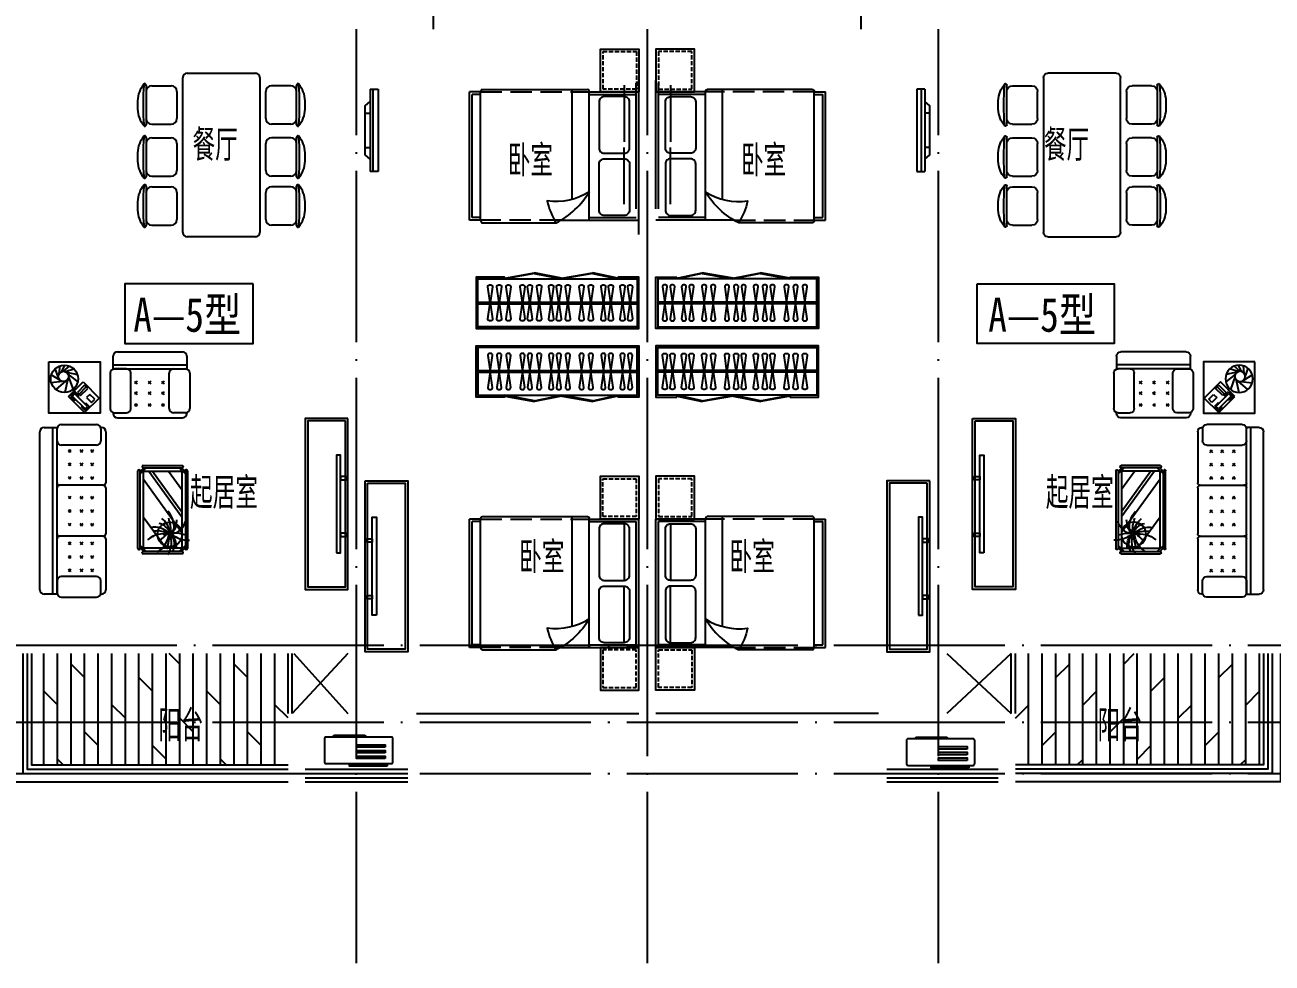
# Model space of a CAD drawing. Extents: x 921942 to 1159542, y -958603 to -790785.
# Drawn here: x 944302 to 958877, y -948128 to -937161 of the extents above; entities that cross this region are included whole.
import ezdxf

# ---------------------------------------------------------------- set-up
doc = ezdxf.new("R2010")
doc.units = 0
doc.header["$LTSCALE"] = 1000
doc.header["$MEASUREMENT"] = 0
doc.linetypes.add('DASH', pattern=[0.35, 0.25, -0.1])
doc.linetypes.add('DOTE', pattern=[2.42, 2, -0.2, 0.02, -0.2])
doc.layers.get('0').update_dxf_attribs({"linetype": 'CONTINUOUS'})
for name, color, linetype in [('BALCONY', 6, 'CONTINUOUS'), ('DOTE', 1, 'DOTE'), ('PUB_TEXT', 7, 'CONTINUOUS'), ('TT', 7, 'CONTINUOUS'), ('厨卫', 8, 'CONTINUOUS'), ('家具', 8, 'CONTINUOUS'), ('平面填充', 250, 'CONTINUOUS'), ('看线', 2, 'CONTINUOUS'), ('空调', 8, 'CONTINUOUS'), ('造型墙', 55, 'CONTINUOUS')]:
    doc.layers.add(name, color=color, linetype=linetype)
doc.styles.add('DIM_FONT', font='SIMPLEX', dxfattribs={"width": 0.7, "bigfont": 'GBCBIG'})
doc.styles.get("Standard").update_dxf_attribs({"font": 'GBENOR', "bigfont": 'GBCBIG'})
doc.styles.add('黑体', font='SIMHEI.TTF', dxfattribs={"width": 0.8})

# ---------------------------------------------------------------- blocks, each defined once
blk = doc.blocks.new('fdgfhghjy')
at = {"layer": '家具'}
for p, q in [((-572, -1297), (-572, 518)), ((-522, 568), (278, 568)), ((328, 518), (328, -1297)), ((-1002, 425), (-1002, -35)), ((-934, 420), (-709, 420)), ((-642, 353), (-642, 38)), ((397, 38), (397, 353)), ((689, 420), (464, 420)), ((757, -35), (757, 425)), ((-1102, 245), (-1102, 146)), ((857, 146), (857, 245)), ((-934, -30), (-709, -30)), ((689, -30), (464, -30)), ((-1002, -183), (-1002, -643)), ((-934, -188), (-709, -188)), ((-642, -255), (-642, -570)), ((397, -570), (397, -255)), ((689, -188), (464, -188)), ((757, -643), (757, -183)), ((-1102, -363), (-1102, -462)), ((857, -462), (857, -363)), ((-934, -638), (-709, -638)), ((689, -638), (464, -638)), ((-1002, -755), (-1002, -1215)), ((-934, -760), (-709, -760)), ((-642, -828), (-642, -1143)), ((397, -1143), (397, -828)), ((689, -760), (464, -760)), ((757, -1215), (757, -755)), ((-1102, -936), (-1102, -1035)), ((857, -1035), (857, -936)), ((-934, -1210), (-709, -1210)), ((689, -1210), (464, -1210)), ((278, -1347), (-522, -1347))]:
    blk.add_line(p, q, dxfattribs=at)
for centre, radius, start, end in [((-786, 235), 316, 139.2735, 178.2349), ((1676, 195), 2713, 174.8023, 185.1977), ((-1018, 435), 10, 67.33, 139.2735), ((-1022, 425), 20, 0, 67.33), ((-522, 518), 50, 90, 180), ((278, 518), 50, 0, 90), ((777, 425), 20, 112.67, 180), ((773, 435), 10, 40.7265, 112.67), ((541, 235), 316, 1.7651, 40.7265), ((-1921, 195), 2713, 354.8023, 5.1977), ((-934, 353), 67.5, 90, 180), ((-709, 353), 67.5, 0, 90), ((464, 353), 67.5, 90, 180), ((689, 353), 67.5, 0, 90), ((-786, 156), 316, 181.7651, 220.7265), ((541, 156), 316, 319.2735, 358.2349), ((-934, 38), 67.5, 180, 270), ((-709, 38), 67.5, 270, 0), ((464, 38), 67.5, 180, 270), ((689, 38), 67.5, 270, 0), ((-1018, -44), 10, 220.7265, 292.67), ((-1022, -35), 20, 292.67, 0), ((777, -35), 20, 180, 247.33), ((773, -44), 10, 247.33, 319.2735), ((-786, -373), 316, 139.2735, 178.2349), ((1676, -413), 2713, 174.8023, 185.1977), ((-1018, -174), 10, 67.33, 139.2735), ((-1022, -183), 20, 0, 67.33), ((-934, -255), 67.5, 90, 180), ((-709, -255), 67.5, 0, 90), ((464, -255), 67.5, 90, 180), ((689, -255), 67.5, 0, 90), ((777, -183), 20, 112.67, 180), ((773, -174), 10, 40.7265, 112.67), ((541, -373), 316, 1.7651, 40.7265), ((-1921, -413), 2713, 354.8023, 5.1977), ((-786, -453), 316, 181.7651, 220.7265), ((-934, -570), 67.5, 180, 270), ((-709, -570), 67.5, 270, 0), ((464, -570), 67.5, 180, 270), ((689, -570), 67.5, 270, 0), ((541, -453), 316, 319.2735, 358.2349), ((-1018, -652), 10, 220.7265, 292.67), ((-1022, -643), 20, 292.67, 0), ((777, -643), 20, 180, 247.33), ((773, -652), 10, 247.33, 319.2735), ((-786, -945), 316, 139.2735, 178.2349), ((1676, -985), 2713, 174.8023, 185.1977), ((-1018, -746), 10, 67.33, 139.2735), ((-1022, -755), 20, 0, 67.33), ((-934, -828), 67.5, 90, 180), ((-709, -828), 67.5, 0, 90), ((464, -828), 67.5, 90, 180), ((689, -828), 67.5, 0, 90), ((777, -755), 20, 112.67, 180), ((773, -746), 10, 40.7265, 112.67), ((541, -945), 316, 1.7651, 40.7265), ((-1921, -985), 2713, 354.8023, 5.1977), ((-786, -1025), 316, 181.7651, 220.7265), ((-934, -1143), 67.5, 180, 270), ((-709, -1143), 67.5, 270, 0), ((464, -1143), 67.5, 180, 270), ((689, -1143), 67.5, 270, 0), ((541, -1025), 316, 319.2735, 358.2349), ((-1018, -1225), 10, 220.7265, 292.67), ((-1022, -1215), 20, 292.67, 0), ((-522, -1297), 50, 180, 270), ((278, -1297), 50, 270, 0), ((777, -1215), 20, 180, 247.33), ((773, -1225), 10, 247.33, 319.2735)]:
    blk.add_arc(centre, radius, start, end, dxfattribs=at)
blk = doc.blocks.new('asfdfgfhfg')
at = {"layer": '家具'}
for p, q in [((-4, 1795), (759, 1795)), ((-54, 1595), (-54, 1745)), ((-54, 1645), (809, 1645)), ((809, 1745), (809, 1592)), ((-87, 1545), (-87, 1134)), ((-54, 1595), (809, 1595)), ((102, 1595), (-37, 1595)), ((152, 1134), (152, 1545)), ((602, 1134), (602, 1545)), ((652, 1595), (792, 1595)), ((842, 1545), (842, 1134)), ((-575, 1274), (-405, 1443)), ((-504, 1326), (-551, 1278)), ((-462, 1283), (-504, 1326)), ((-452, 1283), (-499, 1330)), ((-386, 1406), (-471, 1321)), ((-471, 1321), (-433, 1283)), ((-452, 1302), (-367, 1387)), ((-433, 1283), (-348, 1368)), ((-405, 1443), (-216, 1255)), ((-348, 1368), (-386, 1406)), ((198, 1453), (229, 1423)), ((229, 1453), (198, 1423)), ((198, 1326), (229, 1296)), ((229, 1326), (198, 1296)), ((356, 1453), (386, 1423)), ((386, 1453), (356, 1423)), ((356, 1326), (386, 1296)), ((386, 1326), (356, 1296)), ((514, 1453), (544, 1423)), ((544, 1453), (514, 1423)), ((514, 1326), (544, 1296)), ((544, 1326), (514, 1296)), ((-386, 1085), (-575, 1274)), ((-556, 1274), (-509, 1227)), ((-551, 1278), (-509, 1236)), ((-532, 1278), (-504, 1307)), ((-532, 1278), (-381, 1128)), ((-509, 1236), (-499, 1245)), ((-509, 1227), (-495, 1241)), ((-353, 1156), (-504, 1307)), ((-471, 1274), (-462, 1283)), ((-466, 1269), (-452, 1283)), ((-216, 1255), (-386, 1085)), ((-386, 1189), (-377, 1198)), ((-377, 1198), (-334, 1156)), ((-325, 1297), (-363, 1260)), ((-363, 1260), (-306, 1203)), ((-268, 1241), (-325, 1297)), ((-306, 1203), (-268, 1241)), ((198, 1189), (229, 1159)), ((229, 1189), (198, 1159)), ((386, 1189), (356, 1159)), ((356, 1189), (386, 1159)), ((514, 1189), (544, 1159)), ((544, 1189), (514, 1159)), ((-424, 1151), (-414, 1161)), ((-381, 1109), (-424, 1151)), ((-334, 1156), (-381, 1109)), ((-381, 1128), (-353, 1156)), ((-54, 1084), (-54, 1075)), ((-37, 1084), (102, 1084)), ((-4, 1025), (759, 1025)), ((792, 1084), (652, 1084)), ((809, 1084), (809, 1075)), ((-859, 912), (-706, 912)), ((-759, -1038), (-759, 912)), ((-709, -1038), (-709, 912)), ((-709, 755), (-709, 896)), ((-659, 946), (-247, 946)), ((-197, 912), (-189, 912)), ((-197, 896), (-197, 755)), ((-909, -988), (-909, 862)), ((-139, 862), (-139, 264)), ((-247, 705), (-659, 705)), ((-546, 651), (-576, 620)), ((-546, 620), (-576, 651)), ((-409, 651), (-439, 620)), ((-409, 620), (-439, 651)), ((-282, 651), (-312, 620)), ((-282, 620), (-312, 651)), ((-546, 463), (-576, 493)), ((-546, 493), (-576, 463)), ((-409, 493), (-439, 463)), ((-409, 463), (-439, 493)), ((-282, 493), (-312, 463)), ((-282, 463), (-312, 493)), ((261, 368), (333, 440)), ((261, 396), (305, 440)), ((287, 455), (287, 450)), ((297, 465), (756, 465)), ((297, 440), (756, 440)), ((791, 368), (719, 440)), ((791, 396), (747, 440)), ((766, 455), (766, 450)), ((-546, 335), (-576, 305)), ((-546, 305), (-576, 335)), ((-409, 335), (-439, 305)), ((-409, 305), (-439, 335)), ((-282, 335), (-312, 305)), ((-282, 305), (-312, 335)), ((236, -505), (236, 404)), ((246, 414), (251, 414)), ((261, -505), (261, 404)), ((301, 305), (751, -315)), ((364, 400), (751, -134)), ((407, 400), (751, -75)), ((595, 400), (751, 185)), ((791, 404), (791, -505)), ((806, 414), (801, 414)), ((816, 404), (816, -505)), ((-169, 235), (-679, 235)), ((-139, 206), (-139, -332)), ((-546, 75), (-576, 105)), ((-546, 105), (-576, 75)), ((-409, 75), (-439, 105)), ((-409, 105), (-439, 75)), ((-282, 75), (-312, 105)), ((-282, 105), (-312, 75)), ((-546, -52), (-576, -82)), ((-546, -82), (-576, -52)), ((-409, -82), (-439, -52)), ((-409, -52), (-439, -82)), ((-282, -82), (-312, -52)), ((-282, -52), (-312, -82)), ((301, -138), (565, -500)), ((-546, -240), (-576, -210)), ((-546, -210), (-576, -240)), ((-409, -240), (-439, -210)), ((-409, -210), (-439, -240)), ((-282, -240), (-312, -210)), ((-282, -210), (-312, -240)), ((-169, -361), (-679, -361)), ((-546, -431), (-576, -461)), ((-546, -461), (-576, -431)), ((-409, -431), (-439, -461)), ((-409, -461), (-439, -431)), ((-282, -431), (-312, -461)), ((-282, -461), (-312, -431)), ((-139, -390), (-139, -988)), ((246, -515), (251, -515)), ((261, -468), (333, -540)), ((261, -496), (305, -540)), ((287, -555), (287, -550)), ((756, -540), (297, -540)), ((756, -565), (297, -565)), ((791, -468), (719, -540)), ((791, -496), (747, -540)), ((766, -555), (766, -550)), ((806, -515), (801, -515)), ((-546, -619), (-576, -588)), ((-546, -588), (-576, -619)), ((-409, -588), (-439, -619)), ((-409, -619), (-439, -588)), ((-282, -588), (-312, -619)), ((-282, -619), (-312, -588)), ((-247, -831), (-659, -831)), ((-546, -746), (-576, -776)), ((-546, -776), (-576, -746)), ((-409, -746), (-439, -776)), ((-409, -776), (-439, -746)), ((-282, -746), (-312, -776)), ((-282, -776), (-312, -746)), ((-709, -881), (-709, -1021)), ((-197, -1021), (-197, -881)), ((-709, -1038), (-859, -1038)), ((-659, -1071), (-247, -1071)), ((-197, -1038), (-189, -1038))]:
    blk.add_line(p, q, dxfattribs=at)
at = {"layer": '家具', "color": 6}
for p, q in [((-683, 1543), (-673, 1632)), ((-651, 1566), (-616, 1640)), ((-632, 1568), (-564, 1629)), ((-677, 1466), (-777, 1525)), ((-694, 1502), (-729, 1600)), ((-583, 1478), (-618, 1320)), ((-611, 1564), (-511, 1595)), ((-598, 1556), (-471, 1530)), ((-581, 1533), (-467, 1445)), ((-575, 1501), (-521, 1357)), ((-649, 1450), (-776, 1433)), ((-609, 1454), (-722, 1355))]:
    blk.add_line(p, q, dxfattribs=at)
at = {"layer": '家具'}
for points in [[(-805, 1679), (-205, 1679), (-205, 1079), (-805, 1079)], [(301, 400), (751, 400), (751, -500), (301, -500)]]:
    blk.add_lwpolyline(points, close=True, dxfattribs=at)
at = {"layer": '家具', "color": 3, "const_width": 12}
for points in [[(484, -251, 1), (484, -263, 1)], [(540, -295, 1), (540, -307, 1)], [(547, -221, 1), (547, -233, 1)], [(643, -155, 1), (643, -167, 1)], [(649, -284, 1), (649, -296, 1)], [(672, -257, 1), (672, -269, 1)], [(415, -356, 1), (415, -368, 1)], [(540, -336, 1), (540, -348, 1)], [(597, -328, 1), (597, -340, 1)], [(606, -309, 1), (606, -321, 1)], [(610, -339, 1), (610, -351, 1)], [(616, -325, 1), (616, -337, 1)], [(629, -320, 1), (629, -332, 1)], [(686, -441, 1), (686, -453, 1)], [(550, -449, 1), (550, -461, 1)], [(613, -518, 1), (613, -530, 1)]]:
    blk.add_lwpolyline(points, format="xyb", close=True, dxfattribs=at)
at = {"layer": '家具', "color": 6}
for centre, radius in [((-623, 1480), 160), ((-634, 1508), 60)]:
    blk.add_circle(centre, radius, dxfattribs=at)
at = {"layer": '家具'}
blk.add_circle((609, -339), 144, dxfattribs=at)
for centre, radius, start, end in [((-4, 1745), 50, 90, 180), ((759, 1745), 50, 0, 90), ((-37, 1545), 50, 90, 180), ((102, 1545), 50, 0, 90), ((652, 1545), 50, 90, 180), ((792, 1545), 50, 0, 90), ((-37, 1134), 50, 180, 270), ((-4, 1075), 50, 180, 270), ((102, 1134), 50, 270, 0), ((652, 1134), 50, 180, 270), ((759, 1075), 50, 270, 0), ((792, 1134), 50, 270, 0), ((-859, 862), 50, 90, 180), ((-659, 896), 50, 90, 180), ((-247, 896), 50, 0, 90), ((-189, 862), 50, 0, 90), ((-659, 755), 50, 180, 270), ((-247, 755), 50, 270, 0), ((297, 455), 10, 90, 180), ((297, 450), 10, 180, 270), ((756, 455), 10, 0, 90), ((756, 450), 10, 270, 0), ((246, 404), 10, 90, 180), ((251, 404), 10, 0, 90), ((801, 404), 10, 90, 180), ((806, 404), 10, 0, 90), ((-679, 265), 30, 180, 270), ((-679, 205), 30, 90, 180), ((-169, 265), 30, 270, 0), ((-169, 205), 30, 0, 90), ((-679, -331), 30, 180, 270), ((-679, -391), 30, 90, 180), ((-169, -331), 30, 270, 0), ((-169, -391), 30, 0, 90), ((246, -505), 10, 180, 270), ((251, -505), 10, 270, 0), ((297, -550), 10, 90, 180), ((297, -555), 10, 180, 270), ((756, -550), 10, 0, 90), ((756, -555), 10, 270, 0), ((801, -505), 10, 180, 270), ((806, -505), 10, 270, 0), ((-659, -881), 50, 90, 180), ((-247, -881), 50, 0, 90), ((-859, -988), 50, 180, 270), ((-189, -988), 50, 270, 0), ((-659, -1021), 50, 180, 270), ((-247, -1021), 50, 270, 0)]:
    blk.add_arc(centre, radius, start, end, dxfattribs=at)
at = {"layer": '家具', "color": 3}
for centre, radius, start, end in [((366, -260), 293, 348.5516, 40.9815), ((424, -513), 260, 44.4861, 99.3762), ((439, -395), 190, 24.0956, 76.2953), ((329, -375), 291, 13.0452, 49.7766), ((121, -311), 502, 358.3286, 18.729), ((565, -207), 126, 298.8901, 348.4579), ((435, -141), 259, 318.7581, 353.8624), ((606, -140), 193, 276.9904, 348.0284), ((550, -656), 325, 81.2496, 128.2333), ((461, -645), 346, 65.0888, 95.9637), ((315, -300), 287, 301.315, 352.1378), ((-633, 982), 1790, 309.0488, 312.6799), ((-32, -299), 642, 340.5249, 357.8244), ((395, -436), 234, 323.3231, 25.7633), ((1027, 363), 810, 238.9873, 250.361), ((496, -453), 169, 332.9909, 45.9102), ((453, -480), 233, 355.8741, 36.9558), ((648, -813), 490, 73.8561, 89.1105), ((816, -188), 219, 252.9456, 276.4814)]:
    blk.add_arc(centre, radius, start, end, dxfattribs=at)
at = {"layer": '家具', "style": 'DIM_FONT', "width": 0.8, "flags": 9}
for tag, p, rotation in [('YSIZE', (377, 1795), 180), ('XSIZE', (377, 1795), 180), ('YSIZE', (-909, -63), 270), ('XSIZE', (-909, -63), 270)]:
    blk.add_attdef(tag, p, '', height=0.5, rotation=rotation, dxfattribs=at)
blk = doc.blocks.new('A$C2FB07499')
at = {"layer": '家具', "ltscale": 0.5}
blk.add_lwpolyline([(500, 0), (0, 0), (0, 2000), (500, 2000)], close=True, dxfattribs=at)
at = {"layer": '家具', "color": 251, "ltscale": 40}
for points in [[(470, 30), (30, 30), (30, 1970), (470, 1970)], [(368, 1572), (415, 1572), (415, 428), (368, 428)], [(415, 1381), (480, 1381), (480, 1343), (415, 1343)], [(415, 717), (480, 717), (480, 679), (415, 679)]]:
    blk.add_lwpolyline(points, close=True, dxfattribs=at)
blk = doc.blocks.new('dgfgf')
at = {"layer": '家具'}
blk.add_lwpolyline([(7597, -62676), (7147, -62676), (7147, -63176), (7597, -63176), (7597, -62676), (7517, -62676)], dxfattribs=at)
at = {"layer": '家具', "color": 251, "linetype": 'DASH', "ltscale": 0.2}
blk.add_lwpolyline([(7567, -62706), (7177, -62706), (7177, -63146), (7567, -63146)], close=True, dxfattribs=at)
blk = doc.blocks.new('A$C72813290')
at = {"layer": '家具'}
for p, q in [((579, 2000), (0, 2000)), ((0, 500), (0, 2000)), ((30, 530), (30, 1970)), ((579, 1970), (30, 1970)), ((170, 1945), (170, 1283)), ((579, 500), (579, 2010)), ((1830, 2030), (599, 2030)), ((779, 753), (779, 2030)), ((1850, 500), (1850, 2000)), ((1850, 2000), (1980, 2000)), ((1850, 1970), (1950, 1970)), ((1950, 530), (1950, 1970)), ((1980, 500), (1980, 2000)), ((170, 555), (170, 1217)), ((912, 500), (0, 500)), ((579, 530), (30, 530)), ((1830, 470), (967, 470)), ((1850, 530), (1950, 530)), ((1850, 500), (1980, 500))]:
    blk.add_line(p, q, dxfattribs=at)
at = {"layer": '家具', "linetype": 'DASH'}
for p, q in [((1850, 2000), (579, 2000)), ((912, 500), (1850, 500))]:
    blk.add_line(p, q, dxfattribs=at)
at = {"layer": '家具'}
for points in [[(170, 1945), (405, 1945, -0.414214), (465, 1885), (465, 1343, -0.414214), (405, 1283), (170, 1283, -0.414214), (110, 1343), (110, 1885, -0.414214)], [(170, 555), (405, 555, 0.414214), (465, 615), (465, 1157, 0.414214), (405, 1217), (170, 1217, 0.414214), (110, 1157), (110, 615, 0.414214)]]:
    blk.add_lwpolyline(points, format="xyb", close=True, dxfattribs=at)
blk.add_lwpolyline([(579, 833, 0.180302), (1071, 725, -0.088637), (967, 470, 28871.271551)], format="xyb", dxfattribs=at)
for centre, radius, start, end in [((599, 2010), 20, 90, 180), ((1819, 2001), 30.7, 357.6884, 69.6917), ((1392, 1313), 944, 210.6075, 243.2773), ((1819, 499), 30.7, 290.3566, 2.3152)]:
    blk.add_arc(centre, radius, start, end, dxfattribs=at)
blk.add_blockref('dgfgf', (-7147, 65176), dxfattribs=at)
at = {"layer": '家具', "xscale": -1, "rotation": 180}
blk.add_blockref('dgfgf', (-7147, -62676), dxfattribs=at)
blk = doc.blocks.new('aswefrsdtfgdgh')
for p, q in [((-152, 480), (-152, -480)), ((-58, 480), (-152, 480)), ((-58, 480), (-58, -480)), ((0, -199), (0, 199)), ((-152, -480), (-58, -480))]:
    blk.add_line(p, q)
at = {"color": 9}
for p, q in [((-96, -480), (-96, 480)), ((0, 199), (-58, 199)), ((0, -199), (-58, -199))]:
    blk.add_line(p, q, dxfattribs=at)
blk.add_lwpolyline([(-58, 339), (-58, -339), (0, -287), (0, 287)], close=True)
blk = doc.blocks.new('c001')
at = {"layer": '家具'}
for p, q in [((772222, -862959), (772222, -861459)), ((772352, -861459), (772222, -861459)), ((772352, -861489), (772252, -861489)), ((772252, -862929), (772252, -861489)), ((772352, -862959), (772352, -861459)), ((772372, -861429), (773603, -861429)), ((773423, -862706), (773423, -861429)), ((773623, -862959), (773623, -861449)), ((773623, -861459), (774202, -861459)), ((773623, -861489), (774172, -861489)), ((772352, -862959), (772222, -862959)), ((772352, -862929), (772252, -862929)), ((773290, -862959), (774202, -862959)), ((773623, -862929), (774172, -862929)), ((772372, -862989), (773235, -862989))]:
    blk.add_line(p, q, dxfattribs=at)
at = {"layer": '家具', "linetype": 'DASH'}
for p, q in [((772352, -861459), (773623, -861459)), ((773290, -862959), (772352, -862959))]:
    blk.add_line(p, q, dxfattribs=at)
at = {"layer": '家具'}
for points in [[(774032, -861514), (773797, -861514, 0.414214), (773737, -861574), (773737, -862116, 0.414214), (773797, -862176), (774032, -862176, 0.414214), (774092, -862116), (774092, -861574, 0.414214)], [(774032, -862903), (773797, -862903, -0.414214), (773737, -862843), (773737, -862301, -0.414214), (773797, -862241), (774032, -862241, -0.414214), (774092, -862301), (774092, -862843, -0.414214)]]:
    blk.add_lwpolyline(points, format="xyb", close=True, dxfattribs=at)
blk.add_lwpolyline([(773623, -862626, -0.180302), (773131, -862734, 0.088637), (773235, -862988, -28871.271551)], format="xyb", dxfattribs=at)
for centre, radius, start, end in [((772383, -861457), 30.7, 110.3083, 182.3116), ((773603, -861449), 20, 0, 90), ((772811, -862145), 944, 296.7227, 329.3925), ((772383, -862960), 30.7, 177.6848, 249.6434)]:
    blk.add_arc(centre, radius, start, end, dxfattribs=at)
at = {"layer": '家具', "extrusion": (0, 0, -1), "zscale": -1}
blk.add_blockref('dgfgf', (-781350, -798282), dxfattribs=at)
blk = doc.blocks.new('空调机')
at = {"layer": '空调', "color": 8}
for p, q in [((2416486, -275315), (2416486, -275325)), ((2416849, -275305), (2416496, -275305)), ((2416859, -275325), (2416859, -275315))]:
    blk.add_line(p, q, dxfattribs=at)
blk.add_lwpolyline([(2416186, -275325), (2416946, -275325, -0.414214), (2416966, -275345), (2416966, -275615, -0.414214), (2416946, -275635), (2416186, -275635, -0.414214), (2416166, -275615), (2416166, -275345, -0.414214)], format="xyb", close=True, dxfattribs=at)
for points in [[(2416256, -275445), (2416592, -275445), (2416592, -275416), (2416256, -275416)], [(2416256, -275511), (2416592, -275511), (2416592, -275482), (2416256, -275482)], [(2416256, -275577), (2416592, -275577), (2416592, -275548), (2416256, -275548)], [(2416235, -275664), (2416675, -275664), (2416675, -275649), (2416235, -275649)]]:
    blk.add_lwpolyline(points, close=True, dxfattribs=at)
for centre, start, end in [((2416496, -275315), 90, 180), ((2416849, -275315), 0, 90)]:
    blk.add_arc(centre, 10, start, end, dxfattribs=at)

msp = doc.modelspace()

# ---------------------------------------------------------------- hatches: boundary and pattern name
at = {"layer": '平面填充'}
h = msp.add_hatch(dxfattribs=at)
h.set_pattern_fill('DOLMIT', color=256, scale=200, angle=90, style=0)
h.set_pattern_definition([(90, (289051.13, -425366.4), (-158.748412, 1e-14), []), (135, (289051.13, -425366.4), (-317.4966, -317.4966), [224.50425, -449.008])])
h.paths.add_polyline_path([(947377, -945211), (947377, -944511), (944377, -944511), (944377, -945211)])
h.paths.add_polyline_path([(947377, -945811), (947377, -945211), (944377, -945211), (944377, -945811)])
h = msp.add_hatch(dxfattribs=at)
h.set_pattern_fill('DOLMIT', color=256, scale=200, angle=90, style=0)
h.set_pattern_definition([(90, (1614203.22, -425366.4), (158.748412, 3e-10), []), (45, (1614203.2, -425366.4), (317.4966, -317.4966), [224.50425, -449.008])])
h.paths.add_polyline_path([(955877, -945211), (955877, -945811), (958877, -945811), (958877, -945211)])
h.paths.add_polyline_path([(955877, -944511), (955877, -945211), (958877, -945211), (958877, -944511)])

# ---------------------------------------------------------------- linework, layer by layer
at = {"layer": 'BALCONY', "color": 8}
for p, q in [((947577, -945861), (948777, -945861)), ((954377, -945861), (955677, -945861)), ((947577, -946011), (948777, -946011)), ((954377, -946011), (955677, -946011))]:
    msp.add_line(p, q, dxfattribs=at)
at = {"layer": 'BALCONY'}
for p, q in [((947577, -945911), (948777, -945911)), ((954377, -945911), (955677, -945911)), ((947577, -945961), (948777, -945961)), ((954377, -945961), (955677, -945961))]:
    msp.add_line(p, q, dxfattribs=at)
at = {"layer": 'BALCONY', "color": 8}
for points in [[(944177, -944511), (944177, -946011), (947377, -946011)], [(944377, -944511), (944377, -945811), (947377, -945811)], [(958777, -944511), (958777, -945811), (955877, -945811)], [(958977, -944511), (958977, -946011), (955877, -946011)]]:
    msp.add_lwpolyline(points, dxfattribs=at)
at = {"layer": 'BALCONY'}
for points in [[(944277, -944511), (944277, -945911), (947377, -945911)], [(944327, -944511), (944327, -945861), (947377, -945861)], [(958827, -944511), (958827, -945861), (955877, -945861)], [(958877, -944511), (958877, -945911), (955877, -945911)]]:
    msp.add_lwpolyline(points, dxfattribs=at)
at = {"layer": 'DOTE', "linetype": 'DOTE'}
for p, q in [((949077, -937211), (949077, -924370)), ((954077, -937211), (954077, -924370)), ((948177, -948128), (948177, -937211)), ((951577, -948128), (951577, -937211)), ((954977, -948128), (954977, -937211)), ((931976, -944411), (971093, -944411)), ((931976, -945311), (971093, -945311)), ((931976, -945911), (971093, -945911))]:
    msp.add_line(p, q, dxfattribs=at)
at = {"layer": 'PUB_TEXT'}
for points in [[(946971, -940187), (945471, -940187), (945471, -940887), (946971, -940887)], [(955430, -940187), (957030, -940187), (957030, -940887), (955430, -940887)]]:
    msp.add_lwpolyline(points, close=True, dxfattribs=at)
at = {"layer": '家具'}
for p, q in [((951307, -937866), (951307, -938528)), ((951447, -939311), (951447, -937841)), ((951477, -939611), (951477, -937811)), ((951677, -939311), (951677, -937811)), ((951707, -939311), (951707, -937841)), ((951847, -937866), (951847, -938528)), ((951307, -939255), (951307, -938594)), ((951847, -939255), (951847, -938594)), ((951232, -940131), (951232, -940111)), ((951922, -940131), (951922, -940111)), ((951232, -941491), (951232, -941511)), ((951922, -941491), (951922, -941511)), ((947377, -945211), (947377, -944511)), ((947427, -945211), (947427, -944511)), ((948077, -944511), (947427, -945211)), ((947445, -944511), (948077, -945211)), ((955827, -944511), (955077, -945211)), ((955077, -944511), (955827, -945211)), ((955827, -945211), (955827, -944511)), ((955877, -945211), (955877, -944511))]:
    msp.add_line(p, q, dxfattribs=at)
at = {"layer": '家具', "color": 8}
for p, q in [((949597, -940400), (951457, -940401)), ((949597, -940420), (951457, -940421)), ((953557, -940400), (951697, -940401)), ((953557, -940420), (951697, -940421)), ((949597, -941201), (951457, -941201)), ((949597, -941221), (951457, -941221)), ((953557, -941201), (951697, -941201)), ((953557, -941221), (951697, -941221))]:
    msp.add_line(p, q, dxfattribs=at)
at = {"layer": '家具'}
for points in [[(949910, -940121), (950257, -940058), (950259, -940067), (949912, -940130)], [(950574, -940121), (950257, -940058), (950255, -940067), (950572, -940130)], [(950576, -940121), (950938, -940058), (950940, -940068), (950578, -940131)], [(951232, -940121), (950938, -940058), (950936, -940068), (951230, -940131)], [(951922, -940121), (952217, -940058), (952218, -940068), (951924, -940131)], [(952578, -940121), (952217, -940058), (952215, -940068), (952577, -940131)], [(952580, -940121), (952897, -940058), (952899, -940067), (952582, -940130)], [(953244, -940121), (952897, -940058), (952895, -940067), (953243, -940130)], [(949910, -941501), (950257, -941564), (950259, -941554), (949912, -941491)], [(950574, -941501), (950257, -941564), (950255, -941554), (950572, -941491)], [(950576, -941501), (950938, -941564), (950940, -941554), (950578, -941491)], [(951232, -941501), (950938, -941564), (950936, -941554), (951230, -941491)], [(951922, -941501), (952217, -941564), (952218, -941554), (951924, -941491)], [(952578, -941501), (952217, -941564), (952215, -941554), (952577, -941491)], [(952580, -941501), (952897, -941564), (952899, -941554), (952582, -941491)], [(953244, -941501), (952897, -941564), (952895, -941554), (953243, -941491)]]:
    msp.add_lwpolyline(points, close=True, dxfattribs=at)
for points in [[(949908, -940130), (949908, -940110), (949577, -940110), (949577, -940710), (951477, -940711), (951477, -940111), (951232, -940111)], [(949909, -940130), (951232, -940131), (951457, -940131), (951457, -940691), (949597, -940690), (949597, -940130), (949909, -940130)], [(953246, -940130), (953246, -940110), (953577, -940110), (953577, -940710), (951677, -940711), (951677, -940111), (951922, -940111)], [(953245, -940130), (951922, -940131), (951697, -940131), (951697, -940691), (953557, -940690), (953557, -940130), (953245, -940130)], [(949908, -941491), (949908, -941511), (949577, -941511), (949577, -940911), (951477, -940911), (951477, -941511), (951232, -941511)], [(949909, -941491), (951232, -941491), (951457, -941491), (951457, -940931), (949597, -940931), (949597, -941491), (949909, -941491)], [(953246, -941491), (953246, -941511), (953577, -941511), (953577, -940911), (951677, -940911), (951677, -941511), (951922, -941511)], [(953245, -941491), (951922, -941491), (951697, -941491), (951697, -940931), (953557, -940931), (953557, -941491), (953245, -941491)]]:
    msp.add_lwpolyline(points, dxfattribs=at)
at = {"layer": '家具', "color": 8}
for points in [[(949712, -940597), (949739, -940410), (949712, -940224, -0.459921), (949731, -940200), (949746, -940200, -0.459921), (949766, -940224), (949739, -940410), (949766, -940597, -0.459921), (949746, -940620), (949731, -940620, -0.459921)], [(949818, -940597), (949845, -940410), (949818, -940224, -0.459921), (949838, -940200), (949853, -940200, -0.459921), (949872, -940224), (949845, -940410), (949872, -940597, -0.459921), (949853, -940620), (949838, -940620, -0.459921)], [(949925, -940597), (949952, -940410), (949925, -940224, -0.459921), (949945, -940200), (949959, -940200, -0.459921), (949979, -940224), (949952, -940410), (949979, -940597, -0.459921), (949959, -940620), (949945, -940620, -0.459921)], [(950089, -940597), (950116, -940410), (950089, -940224, -0.459921), (950109, -940200), (950123, -940200, -0.459921), (950143, -940224), (950116, -940410), (950143, -940597, -0.459921), (950123, -940620), (950109, -940620, -0.459921)], [(950177, -940597), (950204, -940410), (950177, -940224, -0.459921), (950197, -940200), (950212, -940200, -0.459921), (950231, -940224), (950204, -940410), (950231, -940597, -0.459921), (950212, -940620), (950197, -940620, -0.459921)], [(950284, -940597), (950311, -940410), (950284, -940224, -0.459921), (950304, -940200), (950318, -940200, -0.459921), (950338, -940224), (950311, -940410), (950338, -940597, -0.459921), (950318, -940620), (950304, -940620, -0.459921)], [(950426, -940597), (950453, -940410), (950426, -940224, -0.459921), (950446, -940200), (950460, -940200, -0.459921), (950480, -940224), (950453, -940410), (950480, -940597, -0.459921), (950460, -940620), (950446, -940620, -0.459921)], [(950514, -940597), (950541, -940410), (950514, -940224, -0.459921), (950534, -940200), (950548, -940200, -0.459921), (950568, -940224), (950541, -940410), (950568, -940597, -0.459921), (950548, -940620), (950534, -940620, -0.459921)], [(950621, -940597), (950648, -940410), (950621, -940224, -0.459921), (950641, -940200), (950655, -940200, -0.459921), (950675, -940224), (950648, -940410), (950675, -940597, -0.459921), (950655, -940620), (950641, -940620, -0.459921)], [(950781, -940597), (950808, -940410), (950781, -940224, -0.459921), (950801, -940200), (950815, -940200, -0.459921), (950835, -940224), (950808, -940410), (950835, -940597, -0.459921), (950815, -940620), (950801, -940620, -0.459921)], [(950888, -940597), (950915, -940410), (950888, -940224, -0.459921), (950908, -940200), (950922, -940200, -0.459921), (950942, -940224), (950915, -940410), (950942, -940597, -0.459921), (950922, -940620), (950908, -940620, -0.459921)], [(951035, -940597), (951062, -940410), (951035, -940224, -0.459921), (951055, -940200), (951069, -940200, -0.459921), (951089, -940224), (951062, -940410), (951089, -940597, -0.459921), (951069, -940620), (951055, -940620, -0.459921)], [(951123, -940597), (951150, -940410), (951123, -940224, -0.459921), (951143, -940200), (951157, -940200, -0.459921), (951177, -940224), (951150, -940410), (951177, -940597, -0.459921), (951157, -940620), (951143, -940620, -0.459921)], [(951258, -940597), (951285, -940410), (951258, -940224, -0.459921), (951278, -940200), (951292, -940200, -0.459921), (951312, -940224), (951285, -940410), (951312, -940597, -0.459921), (951292, -940620), (951278, -940620, -0.459921)], [(951347, -940597), (951374, -940410), (951347, -940224, -0.459921), (951367, -940200), (951381, -940200, -0.459921), (951401, -940224), (951374, -940410), (951401, -940597, -0.459921), (951381, -940620), (951367, -940620, -0.459921)], [(951808, -940597), (951781, -940410), (951808, -940224, 0.459921), (951788, -940200), (951773, -940200, 0.459921), (951754, -940224), (951781, -940410), (951754, -940597, 0.459921), (951773, -940620), (951788, -940620, 0.459921)], [(951896, -940597), (951869, -940410), (951896, -940224, 0.459921), (951876, -940200), (951862, -940200, 0.459921), (951842, -940224), (951869, -940410), (951842, -940597, 0.459921), (951862, -940620), (951876, -940620, 0.459921)], [(952031, -940597), (952004, -940410), (952031, -940224, 0.459921), (952011, -940200), (951997, -940200, 0.459921), (951977, -940224), (952004, -940410), (951977, -940597, 0.459921), (951997, -940620), (952011, -940620, 0.459921)], [(952120, -940597), (952093, -940410), (952120, -940224, 0.459921), (952100, -940200), (952086, -940200, 0.459921), (952066, -940224), (952093, -940410), (952066, -940597, 0.459921), (952086, -940620), (952100, -940620, 0.459921)], [(952267, -940597), (952240, -940410), (952267, -940224, 0.459921), (952247, -940200), (952233, -940200, 0.459921), (952213, -940224), (952240, -940410), (952213, -940597, 0.459921), (952233, -940620), (952247, -940620, 0.459921)], [(952373, -940597), (952346, -940410), (952373, -940224, 0.459921), (952354, -940200), (952339, -940200, 0.459921), (952319, -940224), (952346, -940410), (952319, -940597, 0.459921), (952339, -940620), (952354, -940620, 0.459921)], [(952533, -940597), (952506, -940410), (952533, -940224, 0.459921), (952514, -940200), (952499, -940200, 0.459921), (952480, -940224), (952506, -940410), (952480, -940597, 0.459921), (952499, -940620), (952514, -940620, 0.459921)], [(952640, -940597), (952613, -940410), (952640, -940224, 0.459921), (952620, -940200), (952606, -940200, 0.459921), (952586, -940224), (952613, -940410), (952586, -940597, 0.459921), (952606, -940620), (952620, -940620, 0.459921)], [(952729, -940597), (952702, -940410), (952729, -940224, 0.459921), (952709, -940200), (952694, -940200, 0.459921), (952675, -940224), (952702, -940410), (952675, -940597, 0.459921), (952694, -940620), (952709, -940620, 0.459921)], [(952870, -940597), (952843, -940410), (952870, -940224, 0.459921), (952850, -940200), (952836, -940200, 0.459921), (952816, -940224), (952843, -940410), (952816, -940597, 0.459921), (952836, -940620), (952850, -940620, 0.459921)], [(952977, -940597), (952950, -940410), (952977, -940224, 0.459921), (952957, -940200), (952943, -940200, 0.459921), (952923, -940224), (952950, -940410), (952923, -940597, 0.459921), (952943, -940620), (952957, -940620, 0.459921)], [(953065, -940597), (953038, -940410), (953065, -940224, 0.459921), (953046, -940200), (953031, -940200, 0.459921), (953012, -940224), (953038, -940410), (953012, -940597, 0.459921), (953031, -940620), (953046, -940620, 0.459921)], [(953229, -940597), (953202, -940410), (953229, -940224, 0.459921), (953209, -940200), (953195, -940200, 0.459921), (953175, -940224), (953202, -940410), (953175, -940597, 0.459921), (953195, -940620), (953209, -940620, 0.459921)], [(953336, -940597), (953309, -940410), (953336, -940224, 0.459921), (953316, -940200), (953302, -940200, 0.459921), (953282, -940224), (953309, -940410), (953282, -940597, 0.459921), (953302, -940620), (953316, -940620, 0.459921)], [(953443, -940597), (953416, -940410), (953443, -940224, 0.459921), (953423, -940200), (953409, -940200, 0.459921), (953389, -940224), (953416, -940410), (953389, -940597, 0.459921), (953409, -940620), (953423, -940620, 0.459921)], [(949712, -941024), (949739, -941211), (949712, -941398, 0.459921), (949731, -941421), (949746, -941421, 0.459921), (949766, -941398), (949739, -941211), (949766, -941024, 0.459921), (949746, -941001), (949731, -941001, 0.459921)], [(949818, -941024), (949845, -941211), (949818, -941398, 0.459921), (949838, -941421), (949853, -941421, 0.459921), (949872, -941398), (949845, -941211), (949872, -941024, 0.459921), (949853, -941001), (949838, -941001, 0.459921)], [(949925, -941024), (949952, -941211), (949925, -941398, 0.459921), (949945, -941421), (949959, -941421, 0.459921), (949979, -941398), (949952, -941211), (949979, -941024, 0.459921), (949959, -941001), (949945, -941001, 0.459921)], [(950089, -941024), (950116, -941211), (950089, -941398, 0.459921), (950109, -941421), (950123, -941421, 0.459921), (950143, -941398), (950116, -941211), (950143, -941024, 0.459921), (950123, -941001), (950109, -941001, 0.459921)], [(950177, -941024), (950204, -941211), (950177, -941398, 0.459921), (950197, -941421), (950212, -941421, 0.459921), (950231, -941398), (950204, -941211), (950231, -941024, 0.459921), (950212, -941001), (950197, -941001, 0.459921)], [(950284, -941024), (950311, -941211), (950284, -941398, 0.459921), (950304, -941421), (950318, -941421, 0.459921), (950338, -941398), (950311, -941211), (950338, -941024, 0.459921), (950318, -941001), (950304, -941001, 0.459921)], [(950426, -941024), (950453, -941211), (950426, -941398, 0.459921), (950446, -941421), (950460, -941421, 0.459921), (950480, -941398), (950453, -941211), (950480, -941024, 0.459921), (950460, -941001), (950446, -941001, 0.459921)], [(950514, -941024), (950541, -941211), (950514, -941398, 0.459921), (950534, -941421), (950548, -941421, 0.459921), (950568, -941398), (950541, -941211), (950568, -941024, 0.459921), (950548, -941001), (950534, -941001, 0.459921)], [(950621, -941024), (950648, -941211), (950621, -941398, 0.459921), (950641, -941421), (950655, -941421, 0.459921), (950675, -941398), (950648, -941211), (950675, -941024, 0.459921), (950655, -941001), (950641, -941001, 0.459921)], [(950781, -941024), (950808, -941211), (950781, -941398, 0.459921), (950801, -941421), (950815, -941421, 0.459921), (950835, -941398), (950808, -941211), (950835, -941024, 0.459921), (950815, -941001), (950801, -941001, 0.459921)], [(950888, -941024), (950915, -941211), (950888, -941398, 0.459921), (950908, -941421), (950922, -941421, 0.459921), (950942, -941398), (950915, -941211), (950942, -941024, 0.459921), (950922, -941001), (950908, -941001, 0.459921)], [(951035, -941024), (951062, -941211), (951035, -941398, 0.459921), (951055, -941421), (951069, -941421, 0.459921), (951089, -941398), (951062, -941211), (951089, -941024, 0.459921), (951069, -941001), (951055, -941001, 0.459921)], [(951123, -941024), (951150, -941211), (951123, -941398, 0.459921), (951143, -941421), (951157, -941421, 0.459921), (951177, -941398), (951150, -941211), (951177, -941024, 0.459921), (951157, -941001), (951143, -941001, 0.459921)], [(951258, -941024), (951285, -941211), (951258, -941398, 0.459921), (951278, -941421), (951292, -941421, 0.459921), (951312, -941398), (951285, -941211), (951312, -941024, 0.459921), (951292, -941001), (951278, -941001, 0.459921)], [(951347, -941024), (951374, -941211), (951347, -941398, 0.459921), (951367, -941421), (951381, -941421, 0.459921), (951401, -941398), (951374, -941211), (951401, -941024, 0.459921), (951381, -941001), (951367, -941001, 0.459921)], [(951808, -941024), (951781, -941211), (951808, -941398, -0.459921), (951788, -941421), (951773, -941421, -0.459921), (951754, -941398), (951781, -941211), (951754, -941024, -0.459921), (951773, -941001), (951788, -941001, -0.459921)], [(951896, -941024), (951869, -941211), (951896, -941398, -0.459921), (951876, -941421), (951862, -941421, -0.459921), (951842, -941398), (951869, -941211), (951842, -941024, -0.459921), (951862, -941001), (951876, -941001, -0.459921)], [(952031, -941024), (952004, -941211), (952031, -941398, -0.459921), (952011, -941421), (951997, -941421, -0.459921), (951977, -941398), (952004, -941211), (951977, -941024, -0.459921), (951997, -941001), (952011, -941001, -0.459921)], [(952120, -941024), (952093, -941211), (952120, -941398, -0.459921), (952100, -941421), (952086, -941421, -0.459921), (952066, -941398), (952093, -941211), (952066, -941024, -0.459921), (952086, -941001), (952100, -941001, -0.459921)], [(952267, -941024), (952240, -941211), (952267, -941398, -0.459921), (952247, -941421), (952233, -941421, -0.459921), (952213, -941398), (952240, -941211), (952213, -941024, -0.459921), (952233, -941001), (952247, -941001, -0.459921)], [(952373, -941024), (952346, -941211), (952373, -941398, -0.459921), (952354, -941421), (952339, -941421, -0.459921), (952319, -941398), (952346, -941211), (952319, -941024, -0.459921), (952339, -941001), (952354, -941001, -0.459921)], [(952533, -941024), (952506, -941211), (952533, -941398, -0.459921), (952514, -941421), (952499, -941421, -0.459921), (952480, -941398), (952506, -941211), (952480, -941024, -0.459921), (952499, -941001), (952514, -941001, -0.459921)], [(952640, -941024), (952613, -941211), (952640, -941398, -0.459921), (952620, -941421), (952606, -941421, -0.459921), (952586, -941398), (952613, -941211), (952586, -941024, -0.459921), (952606, -941001), (952620, -941001, -0.459921)], [(952729, -941024), (952702, -941211), (952729, -941398, -0.459921), (952709, -941421), (952694, -941421, -0.459921), (952675, -941398), (952702, -941211), (952675, -941024, -0.459921), (952694, -941001), (952709, -941001, -0.459921)], [(952870, -941024), (952843, -941211), (952870, -941398, -0.459921), (952850, -941421), (952836, -941421, -0.459921), (952816, -941398), (952843, -941211), (952816, -941024, -0.459921), (952836, -941001), (952850, -941001, -0.459921)], [(952977, -941024), (952950, -941211), (952977, -941398, -0.459921), (952957, -941421), (952943, -941421, -0.459921), (952923, -941398), (952950, -941211), (952923, -941024, -0.459921), (952943, -941001), (952957, -941001, -0.459921)], [(953065, -941024), (953038, -941211), (953065, -941398, -0.459921), (953046, -941421), (953031, -941421, -0.459921), (953012, -941398), (953038, -941211), (953012, -941024, -0.459921), (953031, -941001), (953046, -941001, -0.459921)], [(953229, -941024), (953202, -941211), (953229, -941398, -0.459921), (953209, -941421), (953195, -941421, -0.459921), (953175, -941398), (953202, -941211), (953175, -941024, -0.459921), (953195, -941001), (953209, -941001, -0.459921)], [(953336, -941024), (953309, -941211), (953336, -941398, -0.459921), (953316, -941421), (953302, -941421, -0.459921), (953282, -941398), (953309, -941211), (953282, -941024, -0.459921), (953302, -941001), (953316, -941001, -0.459921)], [(953443, -941024), (953416, -941211), (953443, -941398, -0.459921), (953423, -941421), (953409, -941421, -0.459921), (953389, -941398), (953416, -941211), (953389, -941024, -0.459921), (953409, -941001), (953423, -941001, -0.459921)]]:
    msp.add_lwpolyline(points, format="xyb", close=True, dxfattribs=at)
at = {"layer": '看线'}
for p, q in [((948877, -945211), (951477, -945211)), ((954277, -945211), (951677, -945211))]:
    msp.add_line(p, q, dxfattribs=at)

# ---------------------------------------------------------------- block references
at = {"layer": '厨卫', "xscale": -1}
for name, p in [('aswefrsdtfgdgh', (948277, -938393)), ('asfdfgfhfg', (957869, -942778))]:
    msp.add_blockref(name, p, dxfattribs=at)
at = {"layer": '厨卫'}
for name, p in [('aswefrsdtfgdgh', (954877, -938393)), ('asfdfgfhfg', (945386, -942778))]:
    msp.add_blockref(name, p, dxfattribs=at)
at = {"layer": '家具'}
for name, p in [('fdgfhghjy', (946720, -938292)), ('A$C72813290', (951677, -944938))]:
    msp.add_blockref(name, p, dxfattribs=at)
at = {"layer": '家具', "xscale": -1}
for name, p in [('fdgfhghjy', (956534, -938292)), ('A$C72813290', (951477, -944938))]:
    msp.add_blockref(name, p, dxfattribs=at)
for p, rotation in [((947577, -941761), 179.9999999949975), ((954377, -942489), 180)]:
    msp.add_blockref('A$C2FB07499', p, dxfattribs=dict(at, rotation=rotation))
at = {"layer": '家具'}
for p, rotation in [((955877, -941761), 180.0000000050026), ((948777, -942489), 180)]:
    msp.add_blockref('A$C2FB07499', p, dxfattribs=dict(at, rotation=rotation))
at = {"layer": '空调', "xscale": -1}
for p in [(3364769, -670161), (3371569, -670182)]:
    msp.add_blockref('空调机', p, dxfattribs=at)
at = {"layer": '造型墙'}
msp.add_blockref('c001', (177275, -76485), dxfattribs=at)
at = {"layer": '造型墙', "xscale": -1}
msp.add_blockref('c001', (1725879, -76485), dxfattribs=at)

# ---------------------------------------------------------------- texts
at = {"layer": 'PUB_TEXT', "style": '黑体', "width": 0.8}
for p in [(945569, -940748), (955560, -940748)]:
    msp.add_text('A—5型', height=400, dxfattribs=at).set_placement(p)
at = {"layer": 'TT', "color": 0, "linetype": 'Continuous'}
for s, p in [('餐厅', (946261, -938751)), ('餐厅', (956211, -938751)), ('卧室', (949945, -938932)), ('卧室', (952670, -938932)), ('起居室', (946231, -942818)), ('起居室', (956233, -942818)), ('卧室', (950078, -943570)), ('卧室', (952537, -943570)), ('阳台', (945861, -945538)), ('阳台', (956838, -945538))]:
    msp.add_text(s, height=367.5, dxfattribs=at).set_placement(p)

doc.saveas('drawing.dxf')
